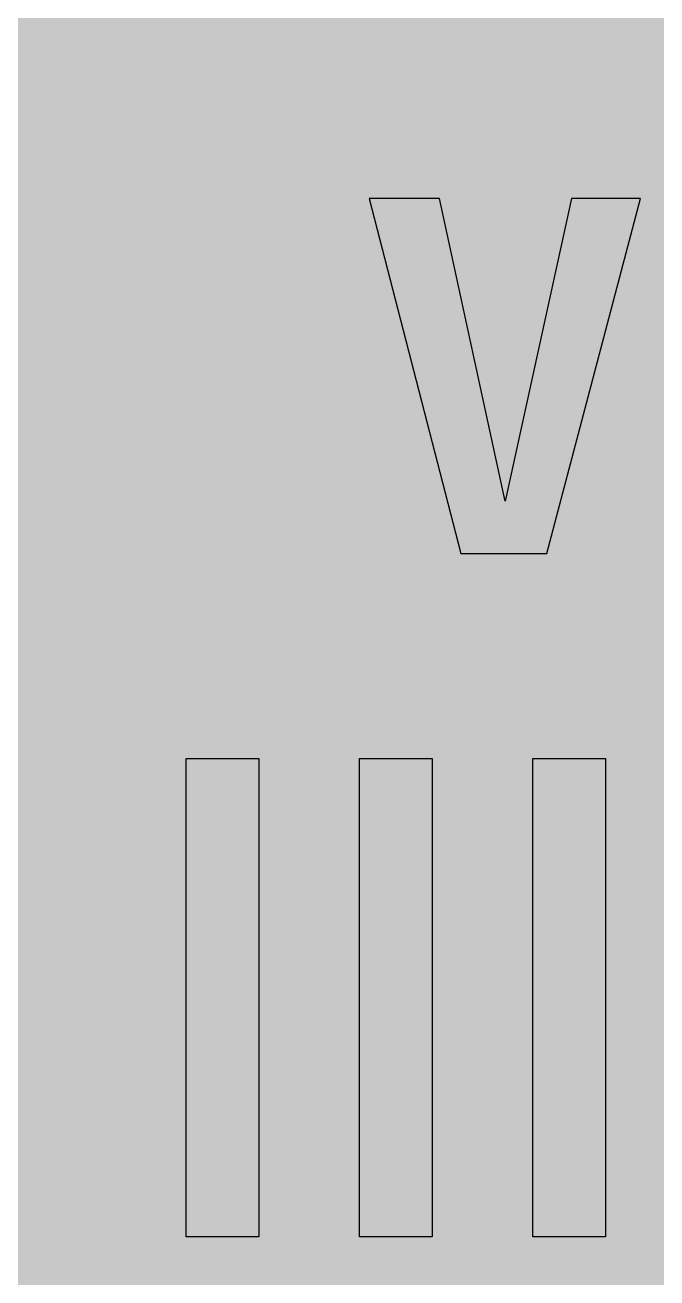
# Model space of a CAD drawing. Header units: millimetres. Extents: x 0 to 212, y 0 to 212.
# Drawn here: x 33.1 to 65.7, y 93.2 to 157.9 of the extents above; entities that cross this region are included whole.
import ezdxf

# ---------------------------------------------------------------- set-up
doc = ezdxf.new("R2010")
doc.units = ezdxf.units.MM

msp = doc.modelspace()

# ---------------------------------------------------------------- hatches: boundary and pattern name
for color, points in [(254, [(14.1633, 0.0536), (13.9878, 0.0533), (13.8125, 0.0559), (13.6373, 0.061), (13.462, 0.0686), (13.2893, 0.0787), (13.114, 0.0914), (12.9413, 0.1041), (12.7686, 0.1219), (12.5959, 0.1397), (12.4231, 0.16), (12.2504, 0.1829), (12.0777, 0.2057), (11.9075, 0.2337), (11.7373, 0.2616), (11.5672, 0.2921), (11.397, 0.3251), (11.2268, 0.3607), (11.0592, 0.3988), (10.8915, 0.4369), (10.7239, 0.4775), (10.5562, 0.5207), (10.3886, 0.5664), (10.2235, 0.6121), (10.0584, 0.6629), (9.8933, 0.7137), (9.7307, 0.7671), (9.5682, 0.8204), (9.4056, 0.8788), (9.2431, 0.9373), (9.083, 0.9982), (8.923, 1.0617), (8.763, 1.1252), (8.6055, 1.1938), (8.4455, 1.2624), (8.2906, 1.331), (8.1331, 1.4046), (7.9781, 1.4783), (7.8232, 1.5545), (7.6708, 1.6332), (7.5184, 1.7145), (7.366, 1.7958), (7.2161, 1.8796), (7.0663, 1.966), (6.919, 2.0523), (6.7716, 2.1438), (6.6243, 2.2352), (6.4795, 2.3266), (6.3348, 2.4232), (6.19, 2.5197), (6.0477, 2.6187), (5.908, 2.7178), (5.7683, 2.8194), (5.6286, 2.9235), (5.4915, 3.0302), (5.3543, 3.1369), (5.2197, 3.2461), (5.0851, 3.3579), (4.953, 3.4722), (4.8209, 3.5865), (4.6914, 3.7033), (4.5644, 3.8202), (4.4348, 3.9395), (4.3104, 4.0615), (4.1859, 4.1859), (4.0615, 4.3104), (3.9395, 4.4348), (3.8202, 4.5618), (3.7033, 4.6914), (3.5865, 4.8209), (3.4722, 4.953), (3.3579, 5.0851), (3.2487, 5.2197), (3.1369, 5.3543), (3.0302, 5.4915), (2.9235, 5.6286), (2.8194, 5.7683), (2.7178, 5.908), (2.6187, 6.0477), (2.5197, 6.19), (2.4232, 6.3348), (2.3266, 6.477), (2.2352, 6.6243), (2.1438, 6.7691), (2.0523, 6.9164), (1.966, 7.0663), (1.8796, 7.2161), (1.7958, 7.366), (1.7145, 7.5184), (1.6332, 7.6708), (1.5545, 7.8232), (1.4783, 7.9781), (1.4046, 8.1331), (1.331, 8.2906), (1.2598, 8.4455), (1.1913, 8.603), (1.1252, 8.763), (1.0592, 8.923), (0.9982, 9.083), (0.9373, 9.2431), (0.8763, 9.4056), (0.8204, 9.5682), (0.7645, 9.7307), (0.7112, 9.8933), (0.6604, 10.0584), (0.6121, 10.2235), (0.5639, 10.3911), (0.5207, 10.5562), (0.4775, 10.7239), (0.4343, 10.8915), (0.3962, 11.0592), (0.3607, 11.2268), (0.3251, 11.397), (0.2921, 11.5672), (0.2616, 11.7373), (0.2311, 11.9075), (0.2057, 12.0802), (0.1803, 12.2504), (0.1575, 12.4231), (0.1372, 12.5959), (0.1194, 12.7686), (0.1041, 12.9413), (0.0889, 13.1166), (0.0787, 13.2893), (0.0686, 13.4645), (0.061, 13.6373), (0.0559, 13.8125), (0.0508, 13.9878), (0.0508, 14.163), (0.0522, 197.6092), (0.0508, 197.7822), (0.0559, 197.9574), (0.061, 198.1327), (0.0686, 198.308), (0.0787, 198.4807), (0.0889, 198.6559), (0.1041, 198.8287), (0.1194, 199.0014), (0.1372, 199.1741), (0.1575, 199.3468), (0.1803, 199.5195), (0.2057, 199.6923), (0.2311, 199.8624), (0.2616, 200.0326), (0.2921, 200.2028), (0.3251, 200.373), (0.3607, 200.5432), (0.3962, 200.7108), (0.4343, 200.8784), (0.4775, 201.0461), (0.5207, 201.2137), (0.5639, 201.3814), (0.6121, 201.5465), (0.6604, 201.7116), (0.7112, 201.8767), (0.7645, 202.0392), (0.8204, 202.2018), (0.8763, 202.3643), (0.9373, 202.5269), (0.9982, 202.6869), (1.0592, 202.8469), (1.1252, 203.007), (1.1913, 203.1644), (1.2598, 203.3245), (1.331, 203.4794), (1.4046, 203.6369), (1.4783, 203.7918), (1.5545, 203.9468), (1.6332, 204.0992), (1.7145, 204.2516), (1.7958, 204.404), (1.8796, 204.5538), (1.966, 204.7037), (2.0523, 204.851), (2.1438, 204.9983), (2.2352, 205.1456), (2.3266, 205.2904), (2.4232, 205.4352), (2.5197, 205.58), (2.6187, 205.7222), (2.7178, 205.8619), (2.8194, 206.0016), (2.9235, 206.1413), (3.0302, 206.2785), (3.1369, 206.4156), (3.2487, 206.5503), (3.3579, 206.6849), (3.4722, 206.817), (3.5865, 206.949), (3.7033, 207.0786), (3.8202, 207.2056), (3.9395, 207.3351), (4.0615, 207.4596), (4.1859, 207.584), (4.3104, 207.7085), (4.4348, 207.8304), (4.5644, 207.9498), (4.6914, 208.0666), (4.8209, 208.1835), (4.953, 208.2978), (5.0851, 208.4121), (5.2197, 208.5213), (5.3543, 208.6331), (5.4915, 208.7397), (5.6286, 208.8464), (5.7683, 208.9506), (5.908, 209.0522), (6.0477, 209.1512), (6.19, 209.2503), (6.3348, 209.3468), (6.4795, 209.4433), (6.6243, 209.5348), (6.7716, 209.6262), (6.919, 209.7176), (7.0663, 209.804), (7.2161, 209.8904), (7.366, 209.9742), (7.5184, 210.0555), (7.6708, 210.1367), (7.8232, 210.2155), (7.9781, 210.2917), (8.1331, 210.3653), (8.2906, 210.439), (8.4455, 210.5101), (8.6055, 210.5787), (8.763, 210.6447), (8.923, 210.7108), (9.083, 210.7717), (9.2431, 210.8327), (9.4056, 210.8937), (9.5682, 210.9495), (9.7307, 211.0054), (9.8933, 211.0588), (10.0584, 211.1096), (10.2235, 211.1578), (10.3886, 211.2061), (10.5562, 211.2493), (10.7239, 211.2924), (10.8915, 211.3356), (11.0592, 211.3737), (11.2268, 211.4093), (11.397, 211.4448), (11.5672, 211.4779), (11.7373, 211.5083), (11.9075, 211.5388), (12.0777, 211.5642), (12.2504, 211.5896), (12.4231, 211.6125), (12.5959, 211.6328), (12.7686, 211.6506), (12.9413, 211.6658), (13.114, 211.6811), (13.2893, 211.6912), (13.462, 211.7014), (13.6373, 211.709), (13.8125, 211.7141), (13.9878, 211.7192), (14.163, 211.7192), (197.6078, 211.7203), (197.7822, 211.7192), (197.9574, 211.7141), (198.1327, 211.709), (198.3054, 211.7014), (198.4807, 211.6912), (198.6534, 211.6811), (198.8287, 211.6658), (199.0014, 211.6506), (199.1741, 211.6328), (199.3468, 211.6125), (199.5195, 211.5896), (199.6897, 211.5642), (199.8624, 211.5388), (200.0326, 211.5083), (200.2028, 211.4779), (200.373, 211.4448), (200.5432, 211.4093), (200.7108, 211.3737), (200.8784, 211.3356), (201.0461, 211.2924), (201.2137, 211.2493), (201.3788, 211.2061), (201.5465, 211.1578), (201.7116, 211.1096), (201.8767, 211.0588), (202.0392, 211.0054), (202.2018, 210.9495), (202.3643, 210.8937), (202.5269, 210.8327), (202.6869, 210.7717), (202.8469, 210.7108), (203.007, 210.6447), (203.167, 210.5787), (203.3245, 210.5101), (203.4794, 210.439), (203.6369, 210.3653), (203.7918, 210.2917), (203.9468, 210.2155), (204.0992, 210.1367), (204.2516, 210.0555), (204.404, 209.9742), (204.5538, 209.8904), (204.7037, 209.804), (204.8535, 209.7176), (205.0009, 209.6262), (205.1456, 209.5348), (205.293, 209.4433), (205.4352, 209.3468), (205.58, 209.2503), (205.7222, 209.1512), (205.8619, 209.0522), (206.0016, 208.9506), (206.1413, 208.8464), (206.2785, 208.7397), (206.4156, 208.6331), (206.5503, 208.5213), (206.6849, 208.4121), (206.817, 208.2978), (206.949, 208.1835), (207.0786, 208.0666), (207.2081, 207.9498), (207.3351, 207.8304), (207.4596, 207.7085), (207.584, 207.584), (207.7085, 207.4596), (207.8304, 207.3351), (207.9498, 207.2056), (208.0666, 207.0786), (208.1835, 206.949), (208.2978, 206.817), (208.4121, 206.6849), (208.5238, 206.5503), (208.6331, 206.4156), (208.7397, 206.2785), (208.8464, 206.1413), (208.9506, 206.0016), (209.0522, 205.8619), (209.1512, 205.7222), (209.2503, 205.58), (209.3468, 205.4352), (209.4433, 205.2904), (209.5348, 205.1456), (209.6262, 204.9983), (209.7176, 204.851), (209.804, 204.7037), (209.8904, 204.5538), (209.9742, 204.404), (210.0555, 204.2516), (210.1367, 204.0992), (210.2155, 203.9468), (210.2917, 203.7918), (210.3653, 203.6369), (210.439, 203.4794), (210.5076, 203.3245), (210.5762, 203.1644), (210.6447, 203.007), (210.7082, 202.8469), (210.7717, 202.6869), (210.8327, 202.5269), (210.8911, 202.3643), (210.9495, 202.2018), (211.0029, 202.0392), (211.0562, 201.8767), (211.107, 201.7116), (211.1578, 201.5465), (211.2035, 201.3814), (211.2493, 201.2137), (211.2924, 201.0461), (211.3331, 200.8784), (211.3712, 200.7108), (211.4093, 200.5432), (211.4448, 200.373), (211.4779, 200.2028), (211.5083, 200.0326), (211.5363, 199.8624), (211.5642, 199.6923), (211.5871, 199.5195), (211.6099, 199.3468), (211.6303, 199.1741), (211.648, 199.0014), (211.6658, 198.8287), (211.6785, 198.6559), (211.6912, 198.4807), (211.7014, 198.308), (211.709, 198.1327), (211.7141, 197.9574), (211.7166, 197.7822), (211.7166, 197.6069), (211.7189, 14.1647), (211.7166, 13.9878), (211.7141, 13.8125), (211.709, 13.6373), (211.7014, 13.4645), (211.6912, 13.2893), (211.6785, 13.1166), (211.6658, 12.9413), (211.648, 12.7686), (211.6303, 12.5959), (211.6099, 12.4231), (211.5871, 12.2504), (211.5642, 12.0802), (211.5363, 11.9075), (211.5083, 11.7373), (211.4779, 11.5672), (211.4448, 11.397), (211.4093, 11.2268), (211.3712, 11.0592), (211.3331, 10.8915), (211.2924, 10.7239), (211.2493, 10.5562), (211.2035, 10.3911), (211.1578, 10.2235), (211.107, 10.0584), (211.0562, 9.8933), (211.0029, 9.7307), (210.9495, 9.5682), (210.8911, 9.4056), (210.8327, 9.2431), (210.7717, 9.083), (210.7082, 8.923), (210.6447, 8.763), (210.5762, 8.603), (210.5076, 8.4455), (210.439, 8.2906), (210.3653, 8.1331), (210.2917, 7.9781), (210.2155, 7.8232), (210.1367, 7.6708), (210.0555, 7.5184), (209.9742, 7.366), (209.8904, 7.2161), (209.804, 7.0663), (209.7176, 6.9164), (209.6262, 6.7691), (209.5348, 6.6243), (209.4433, 6.477), (209.3468, 6.3348), (209.2503, 6.19), (209.1512, 6.0477), (209.0522, 5.908), (208.9506, 5.7683), (208.8464, 5.6286), (208.7397, 5.4915), (208.6331, 5.3543), (208.5238, 5.2197), (208.4121, 5.0851), (208.2978, 4.953), (208.1835, 4.8209), (208.0666, 4.6914), (207.9498, 4.5618), (207.8304, 4.4348), (207.7085, 4.3104), (207.584, 4.1859), (207.4596, 4.0615), (207.3351, 3.9395), (207.2081, 3.8202), (207.0786, 3.7033), (206.949, 3.5865), (206.817, 3.4722), (206.6849, 3.3579), (206.5503, 3.2461), (206.4156, 3.1369), (206.2785, 3.0302), (206.1413, 2.9235), (206.0016, 2.8194), (205.8619, 2.7178), (205.7222, 2.6187), (205.58, 2.5197), (205.4352, 2.4232), (205.293, 2.3266), (205.1456, 2.2352), (205.0009, 2.1438), (204.8535, 2.0523), (204.7037, 1.966), (204.5538, 1.8796), (204.404, 1.7958), (204.2516, 1.7145), (204.0992, 1.6332), (203.9468, 1.5545), (203.7918, 1.4783), (203.6369, 1.4046), (203.4794, 1.331), (203.3245, 1.2624), (203.167, 1.1938), (203.007, 1.1252), (202.8469, 1.0617), (202.6869, 0.9982), (202.5269, 0.9373), (202.3643, 0.8788), (202.2018, 0.8204), (202.0392, 0.7671), (201.8767, 0.7137), (201.7116, 0.6629), (201.5465, 0.6121), (201.3788, 0.5664), (201.2137, 0.5207), (201.0461, 0.4775), (200.8784, 0.4369), (200.7108, 0.3988), (200.5432, 0.3607), (200.373, 0.3251), (200.2028, 0.2921), (200.0326, 0.2616), (199.8624, 0.2337), (199.6897, 0.2057), (199.5195, 0.1829), (199.3468, 0.16), (199.1741, 0.1397), (199.0014, 0.1219), (198.8287, 0.1041), (198.6534, 0.0914), (198.4807, 0.0787), (198.3054, 0.0686), (198.1327, 0.061), (197.9574, 0.0559), (197.7822, 0.0533), (197.6069, 0.0533)]), (59, [(64.8229, 148.9244), (61.2592, 148.9244), (57.8376, 133.2974), (54.452, 148.9244), (50.818, 148.9244), (55.5445, 130.5814), (59.9902, 130.5814)]), (59, [(41.3755, 119.9981), (45.121, 119.9981), (45.121, 95.3036), (41.3755, 95.3036)]), (59, [(50.323, 119.9981), (54.0699, 119.9981), (54.0699, 95.3036), (50.323, 95.3036)]), (59, [(59.2723, 119.9981), (63.0178, 119.9981), (63.0178, 95.3036), (59.2723, 95.3036)])]:
    msp.add_hatch(color=color).paths.add_polyline_path(points)
h = msp.add_hatch(color=59)
edge = h.paths.add_edge_path()
edge.add_line((41.752, 146.3142), (41.8363, 146.3116))
edge.add_line((41.8363, 146.3116), (41.9227, 146.3116))
edge.add_line((41.9227, 146.3116), (42.0065, 146.3091))
edge.add_line((42.0065, 146.3091), (42.0903, 146.3091))
edge.add_line((42.0903, 146.3091), (42.1716, 146.304))
edge.add_line((42.1716, 146.304), (42.2529, 146.3015))
edge.add_line((42.2529, 146.3015), (42.3316, 146.2964))
edge.add_line((42.3316, 146.2964), (42.4078, 146.2913))
edge.add_line((42.4078, 146.2913), (42.484, 146.2837))
edge.add_line((42.484, 146.2837), (42.5602, 146.2761))
edge.add_line((42.5602, 146.2761), (42.6339, 146.2684))
edge.add_line((42.6339, 146.2684), (42.705, 146.2583))
edge.add_line((42.705, 146.2583), (42.7761, 146.2481))
edge.add_line((42.7761, 146.2481), (42.8447, 146.238))
edge.add_line((42.8447, 146.238), (42.9133, 146.2253))
edge.add_line((42.9133, 146.2253), (42.9793, 146.21))
edge.add_line((42.9793, 146.21), (43.0454, 146.1948))
edge.add_line((43.0454, 146.1948), (43.1089, 146.177))
edge.add_line((43.1089, 146.177), (43.1724, 146.1592))
edge.add_line((43.1724, 146.1592), (43.2333, 146.1414))
edge.add_line((43.2333, 146.1414), (43.2943, 146.1186))
edge.add_line((43.2943, 146.1186), (43.3527, 146.0957))
edge.add_line((43.3527, 146.0957), (43.4086, 146.0729))
edge.add_line((43.4086, 146.0729), (43.4645, 146.0475))
edge.add_line((43.4645, 146.0475), (43.5204, 146.0195))
edge.add_line((43.5204, 146.0195), (43.5712, 145.9916))
edge.add_line((43.5712, 145.9916), (43.6245, 145.9611))
edge.add_line((43.6245, 145.9611), (43.6753, 145.9281))
edge.add_line((43.6753, 145.9281), (43.7236, 145.8925))
edge.add_line((43.7236, 145.8925), (43.7718, 145.857))
edge.add_line((43.7718, 145.857), (43.8175, 145.8189))
edge.add_line((43.8175, 145.8189), (43.8633, 145.7808))
edge.add_line((43.8633, 145.7808), (43.9064, 145.7376))
edge.add_line((43.9064, 145.7376), (43.9471, 145.6944))
edge.add_line((43.9471, 145.6944), (43.9903, 145.6487))
edge.add_line((43.9903, 145.6487), (44.0284, 145.6004))
edge.add_line((44.0284, 145.6004), (44.0665, 145.5496))
edge.add_line((44.0665, 145.5496), (44.102, 145.4963))
edge.add_line((44.102, 145.4963), (44.1376, 145.4429))
edge.add_line((44.1376, 145.4429), (44.1731, 145.3845))
edge.add_line((44.1731, 145.3845), (44.2062, 145.3261))
edge.add_line((44.2062, 145.3261), (44.2366, 145.2626))
edge.add_line((44.2366, 145.2626), (44.2671, 145.1991))
edge.add_line((44.2671, 145.1991), (44.2951, 145.1331))
edge.add_line((44.2951, 145.1331), (44.3205, 145.0645))
edge.add_line((44.3205, 145.0645), (44.3484, 144.9908))
edge.add_line((44.3484, 144.9908), (44.3713, 144.9172))
edge.add_line((44.3713, 144.9172), (44.3941, 144.841))
edge.add_line((44.3941, 144.841), (44.417, 144.7597))
edge.add_line((44.417, 144.7597), (44.4373, 144.6784))
edge.add_line((44.4373, 144.6784), (44.4551, 144.592))
edge.add_line((44.4551, 144.592), (44.4729, 144.5031))
edge.add_line((44.4729, 144.5031), (44.4881, 144.4117))
edge.add_line((44.4881, 144.4117), (44.5033, 144.3177))
edge.add_line((44.5033, 144.3177), (44.516, 144.2212))
edge.add_line((44.516, 144.2212), (44.5287, 144.1221))
edge.add_line((44.5287, 144.1221), (44.5389, 144.018))
edge.add_line((44.5389, 144.018), (44.5465, 143.9139))
edge.add_line((44.5465, 143.9139), (44.5567, 143.8046))
edge.add_line((44.5567, 143.8046), (44.5618, 143.6903))
edge.add_line((44.5618, 143.6903), (44.5668, 143.576))
edge.add_line((44.5668, 143.576), (44.5694, 143.4567))
edge.add_line((44.5694, 143.4567), (44.5719, 143.3347))
edge.add_line((44.5719, 143.3347), (44.5719, 143.2077))
edge.add_line((44.5719, 143.2077), (44.5742, 141.8343))
edge.add_line((44.5742, 141.8343), (42.7041, 141.8343))
edge.add_line((42.7041, 141.8343), (42.4917, 141.8311))
edge.add_line((42.4917, 141.8311), (42.2859, 141.8285))
edge.add_line((42.2859, 141.8285), (42.0827, 141.8209))
edge.add_line((42.0827, 141.8209), (41.8846, 141.8133))
edge.add_line((41.8846, 141.8133), (41.689, 141.8006))
edge.add_line((41.689, 141.8006), (41.496, 141.7879))
edge.add_line((41.496, 141.7879), (41.308, 141.7701))
edge.add_line((41.308, 141.7701), (41.1201, 141.7498))
edge.add_line((41.1201, 141.7498), (40.9397, 141.7295))
edge.add_line((40.9397, 141.7295), (40.7594, 141.7041))
edge.add_line((40.7594, 141.7041), (40.5867, 141.6761))
edge.add_line((40.5867, 141.6761), (40.4139, 141.6456))
edge.add_line((40.4139, 141.6456), (40.2463, 141.6126))
edge.add_line((40.2463, 141.6126), (40.0812, 141.5771))
edge.add_line((40.0812, 141.5771), (39.9186, 141.539))
edge.add_line((39.9186, 141.539), (39.7612, 141.4983))
edge.add_line((39.7612, 141.4983), (39.6062, 141.4551))
edge.add_line((39.6062, 141.4551), (39.4564, 141.4094))
edge.add_line((39.4564, 141.4094), (39.309, 141.3586))
edge.add_line((39.309, 141.3586), (39.1643, 141.3078))
edge.add_line((39.1643, 141.3078), (39.022, 141.2519))
edge.add_line((39.022, 141.2519), (38.8849, 141.1935))
edge.add_line((38.8849, 141.1935), (38.7502, 141.1351))
edge.add_line((38.7502, 141.1351), (38.6207, 141.0716))
edge.add_line((38.6207, 141.0716), (38.4912, 141.003))
edge.add_line((38.4912, 141.003), (38.3692, 140.9344))
edge.add_line((38.3692, 140.9344), (38.2473, 140.8633))
edge.add_line((38.2473, 140.8633), (38.1305, 140.7871))
edge.add_line((38.1305, 140.7871), (38.0162, 140.7084))
edge.add_line((38.0162, 140.7084), (37.9044, 140.6296))
edge.add_line((37.9044, 140.6296), (37.7977, 140.5433))
edge.add_line((37.7977, 140.5433), (37.6936, 140.4569))
edge.add_line((37.6936, 140.4569), (37.592, 140.368))
edge.add_line((37.592, 140.368), (37.4955, 140.274))
edge.add_line((37.4955, 140.274), (37.4015, 140.1775))
edge.add_line((37.4015, 140.1775), (37.3101, 140.0785))
edge.add_line((37.3101, 140.0785), (37.2212, 139.9769))
edge.add_line((37.2212, 139.9769), (37.1373, 139.8727))
edge.add_line((37.1373, 139.8727), (37.0561, 139.7635))
edge.add_line((37.0561, 139.7635), (36.9773, 139.6517))
edge.add_line((36.9773, 139.6517), (36.9037, 139.5374))
edge.add_line((36.9037, 139.5374), (36.8325, 139.4206))
edge.add_line((36.8325, 139.4206), (36.764, 139.2987))
edge.add_line((36.764, 139.2987), (36.6979, 139.1768))
edge.add_line((36.6979, 139.1768), (36.637, 139.0498))
edge.add_line((36.637, 139.0498), (36.5785, 138.9177))
edge.add_line((36.5785, 138.9177), (36.5227, 138.7856))
edge.add_line((36.5227, 138.7856), (36.4719, 138.6484))
edge.add_line((36.4719, 138.6484), (36.4236, 138.5087))
edge.add_line((36.4236, 138.5087), (36.3779, 138.3665))
edge.add_line((36.3779, 138.3665), (36.3347, 138.2192))
edge.add_line((36.3347, 138.2192), (36.2966, 138.0693))
edge.add_line((36.2966, 138.0693), (36.2585, 137.9169))
edge.add_line((36.2585, 137.9169), (36.2255, 137.7594))
edge.add_line((36.2255, 137.7594), (36.1975, 137.5994))
edge.add_line((36.1975, 137.5994), (36.1696, 137.4369))
edge.add_line((36.1696, 137.4369), (36.1467, 137.2718))
edge.add_line((36.1467, 137.2718), (36.1264, 137.1016))
edge.add_line((36.1264, 137.1016), (36.1086, 136.9289))
edge.add_line((36.1086, 136.9289), (36.0959, 136.7511))
edge.add_line((36.0959, 136.7511), (36.0832, 136.5733))
edge.add_line((36.0832, 136.5733), (36.0756, 136.3878))
edge.add_line((36.0756, 136.3878), (36.0705, 136.2024))
edge.add_line((36.0705, 136.2024), (36.0705, 136.0119))
edge.add_line((36.0705, 136.0119), (36.0705, 135.8087))
edge.add_line((36.0705, 135.8087), (36.0756, 135.6106))
edge.add_line((36.0756, 135.6106), (36.0832, 135.4176))
edge.add_line((36.0832, 135.4176), (36.0959, 135.2271))
edge.add_line((36.0959, 135.2271), (36.1086, 135.0416))
edge.add_line((36.1086, 135.0416), (36.1239, 134.8588))
edge.add_line((36.1239, 134.8588), (36.1442, 134.681))
edge.add_line((36.1442, 134.681), (36.1671, 134.5082))
edge.add_line((36.1671, 134.5082), (36.1925, 134.3381))
edge.add_line((36.1925, 134.3381), (36.2204, 134.173))
edge.add_line((36.2204, 134.173), (36.2509, 134.0104))
edge.add_line((36.2509, 134.0104), (36.2839, 133.8555))
edge.add_line((36.2839, 133.8555), (36.322, 133.7005))
edge.add_line((36.322, 133.7005), (36.3601, 133.5507))
edge.add_line((36.3601, 133.5507), (36.4007, 133.4059))
edge.add_line((36.4007, 133.4059), (36.4465, 133.2636))
edge.add_line((36.4465, 133.2636), (36.4922, 133.1239))
edge.add_line((36.4922, 133.1239), (36.543, 132.9893))
edge.add_line((36.543, 132.9893), (36.5938, 132.8598))
edge.add_line((36.5938, 132.8598), (36.6497, 132.7328))
edge.add_line((36.6497, 132.7328), (36.7055, 132.6083))
edge.add_line((36.7055, 132.6083), (36.764, 132.4889))
edge.add_line((36.764, 132.4889), (36.8275, 132.3721))
edge.add_line((36.8275, 132.3721), (36.891, 132.2603))
edge.add_line((36.891, 132.2603), (36.957, 132.1511))
edge.add_line((36.957, 132.1511), (37.0256, 132.0444))
edge.add_line((37.0256, 132.0444), (37.0967, 131.9428))
edge.add_line((37.0967, 131.9428), (37.1704, 131.8438))
edge.add_line((37.1704, 131.8438), (37.2466, 131.7473))
edge.add_line((37.2466, 131.7473), (37.3228, 131.6558))
edge.add_line((37.3228, 131.6558), (37.404, 131.5644))
edge.add_line((37.404, 131.5644), (37.4853, 131.4806))
edge.add_line((37.4853, 131.4806), (37.5691, 131.3967))
edge.add_line((37.5691, 131.3967), (37.6555, 131.318))
edge.add_line((37.6555, 131.318), (37.7444, 131.2418))
edge.add_line((37.7444, 131.2418), (37.8358, 131.1681))
edge.add_line((37.8358, 131.1681), (37.9273, 131.097))
edge.add_line((37.9273, 131.097), (38.0213, 131.031))
edge.add_line((38.0213, 131.031), (38.1178, 130.9649))
edge.add_line((38.1178, 130.9649), (38.2143, 130.904))
edge.add_line((38.2143, 130.904), (38.3159, 130.8456))
edge.add_line((38.3159, 130.8456), (38.4175, 130.7897))
edge.add_line((38.4175, 130.7897), (38.5191, 130.7389))
edge.add_line((38.5191, 130.7389), (38.6258, 130.6881))
edge.add_line((38.6258, 130.6881), (38.7325, 130.6398))
edge.add_line((38.7325, 130.6398), (38.8391, 130.5966))
edge.add_line((38.8391, 130.5966), (38.9509, 130.556))
edge.add_line((38.9509, 130.556), (39.0627, 130.5154))
edge.add_line((39.0627, 130.5154), (39.1744, 130.4798))
edge.add_line((39.1744, 130.4798), (39.2913, 130.4468))
edge.add_line((39.2913, 130.4468), (39.4056, 130.4138))
edge.add_line((39.4056, 130.4138), (39.5249, 130.3858))
edge.add_line((39.5249, 130.3858), (39.6443, 130.3604))
edge.add_line((39.6443, 130.3604), (39.7637, 130.3376))
edge.add_line((39.7637, 130.3376), (39.8882, 130.3147))
edge.add_line((39.8882, 130.3147), (40.0101, 130.2969))
edge.add_line((40.0101, 130.2969), (40.1345, 130.2791))
edge.add_line((40.1345, 130.2791), (40.2615, 130.2664))
edge.add_line((40.2615, 130.2664), (40.3885, 130.2537))
edge.add_line((40.3885, 130.2537), (40.5181, 130.2436))
edge.add_line((40.5181, 130.2436), (40.6476, 130.236))
edge.add_line((40.6476, 130.236), (40.7797, 130.2309))
edge.add_line((40.7797, 130.2309), (40.9118, 130.2283))
edge.add_line((40.9118, 130.2283), (41.0439, 130.2283))
edge.add_line((41.0439, 130.2283), (41.1455, 130.2283))
edge.add_line((41.1455, 130.2283), (41.2445, 130.2309))
edge.add_line((41.2445, 130.2309), (41.341, 130.2334))
edge.add_line((41.341, 130.2334), (41.4376, 130.241))
edge.add_line((41.4376, 130.241), (41.5315, 130.2461))
edge.add_line((41.5315, 130.2461), (41.6255, 130.2563))
edge.add_line((41.6255, 130.2563), (41.717, 130.2664))
edge.add_line((41.717, 130.2664), (41.8059, 130.2766))
edge.add_line((41.8059, 130.2766), (41.8948, 130.2893))
edge.add_line((41.8948, 130.2893), (41.9837, 130.3045))
edge.add_line((41.9837, 130.3045), (42.07, 130.3198))
edge.add_line((42.07, 130.3198), (42.1538, 130.3376))
edge.add_line((42.1538, 130.3376), (42.2377, 130.3553))
edge.add_line((42.2377, 130.3553), (42.3189, 130.3757))
edge.add_line((42.3189, 130.3757), (42.4002, 130.396))
edge.add_line((42.4002, 130.396), (42.4815, 130.4188))
edge.add_line((42.4815, 130.4188), (42.5602, 130.4417))
edge.add_line((42.5602, 130.4417), (42.6364, 130.4671))
edge.add_line((42.6364, 130.4671), (42.7126, 130.495))
edge.add_line((42.7126, 130.495), (42.7888, 130.5204))
edge.add_line((42.7888, 130.5204), (42.86, 130.5509))
edge.add_line((42.86, 130.5509), (42.9336, 130.5814))
edge.add_line((42.9336, 130.5814), (43.0047, 130.6119))
edge.add_line((43.0047, 130.6119), (43.0759, 130.6449))
edge.add_line((43.0759, 130.6449), (43.1444, 130.6779))
edge.add_line((43.1444, 130.6779), (43.2105, 130.7109))
edge.add_line((43.2105, 130.7109), (43.2765, 130.7465))
edge.add_line((43.2765, 130.7465), (43.3426, 130.7846))
edge.add_line((43.3426, 130.7846), (43.4061, 130.8227))
edge.add_line((43.4061, 130.8227), (43.4696, 130.8608))
edge.add_line((43.4696, 130.8608), (43.5331, 130.9014))
edge.add_line((43.5331, 130.9014), (43.594, 130.9421))
edge.add_line((43.594, 130.9421), (43.6524, 130.9827))
edge.add_line((43.6524, 130.9827), (43.7109, 131.0259))
edge.add_line((43.7109, 131.0259), (43.7693, 131.0691))
edge.add_line((43.7693, 131.0691), (43.8252, 131.1148))
edge.add_line((43.8252, 131.1148), (43.881, 131.1605))
edge.add_line((43.881, 131.1605), (43.9369, 131.2062))
edge.add_line((43.9369, 131.2062), (43.9903, 131.2545))
edge.add_line((43.9903, 131.2545), (44.0411, 131.3028))
edge.add_line((44.0411, 131.3028), (44.0944, 131.351))
edge.add_line((44.0944, 131.351), (44.1452, 131.3993))
edge.add_line((44.1452, 131.3993), (44.1935, 131.4501))
edge.add_line((44.1935, 131.4501), (44.2417, 131.5034))
edge.add_line((44.2417, 131.5034), (44.29, 131.5542))
edge.add_line((44.29, 131.5542), (44.3357, 131.6076))
edge.add_line((44.3357, 131.6076), (44.3814, 131.6609))
edge.add_line((44.3814, 131.6609), (44.4271, 131.7142))
edge.add_line((44.4271, 131.7142), (44.4703, 131.7701))
edge.add_line((44.4703, 131.7701), (44.5135, 131.826))
edge.add_line((44.5135, 131.826), (44.5567, 131.8819))
edge.add_line((44.5567, 131.8819), (44.5973, 131.9378))
edge.add_line((44.5973, 131.9378), (44.638, 131.9962))
edge.add_line((44.638, 131.9962), (44.6786, 132.0546))
edge.add_line((44.6786, 132.0546), (44.7167, 132.113))
edge.add_line((44.7167, 132.113), (44.7548, 132.1714))
edge.add_line((44.7548, 132.1714), (44.7929, 132.2299))
edge.add_line((44.7929, 132.2299), (44.8285, 132.2908))
edge.add_line((44.8285, 132.2908), (44.864, 132.3518))
edge.add_line((44.864, 132.3518), (44.8996, 132.4127))
edge.add_line((44.8996, 132.4127), (44.9326, 132.4737))
edge.add_line((44.9326, 132.4737), (44.9656, 132.5347))
edge.add_line((44.9656, 132.5347), (44.9986, 132.5982))
edge.add_line((44.9986, 132.5982), (45.0291, 132.6617))
edge.add_line((45.0291, 132.6617), (45.6325, 130.5814))
edge.add_line((45.6325, 130.5814), (47.9958, 130.5814))
edge.add_line((47.9958, 130.5814), (47.9958, 143.4218))
edge.add_line((47.9958, 143.4218), (47.9933, 143.6065))
edge.add_line((47.9933, 143.6065), (47.9908, 143.7869))
edge.add_line((47.9908, 143.7869), (47.9831, 143.9672))
edge.add_line((47.9831, 143.9672), (47.9755, 144.1425))
edge.add_line((47.9755, 144.1425), (47.9654, 144.3152))
edge.add_line((47.9654, 144.3152), (47.9527, 144.4854))
edge.add_line((47.9527, 144.4854), (47.9374, 144.653))
edge.add_line((47.9374, 144.653), (47.9196, 144.8156))
edge.add_line((47.9196, 144.8156), (47.9019, 144.9781))
edge.add_line((47.9019, 144.9781), (47.879, 145.1356))
edge.add_line((47.879, 145.1356), (47.8536, 145.2905))
edge.add_line((47.8536, 145.2905), (47.8257, 145.4404))
edge.add_line((47.8257, 145.4404), (47.7952, 145.5903))
edge.add_line((47.7952, 145.5903), (47.7622, 145.735))
edge.add_line((47.7622, 145.735), (47.7266, 145.8773))
edge.add_line((47.7266, 145.8773), (47.6885, 146.017))
edge.add_line((47.6885, 146.017), (47.6479, 146.1541))
edge.add_line((47.6479, 146.1541), (47.6047, 146.2862))
edge.add_line((47.6047, 146.2862), (47.559, 146.4183))
edge.add_line((47.559, 146.4183), (47.5082, 146.5453))
edge.add_line((47.5082, 146.5453), (47.4574, 146.6698))
edge.add_line((47.4574, 146.6698), (47.4015, 146.7917))
edge.add_line((47.4015, 146.7917), (47.3456, 146.9085))
edge.add_line((47.3456, 146.9085), (47.2846, 147.0254))
edge.add_line((47.2846, 147.0254), (47.2211, 147.1371))
edge.add_line((47.2211, 147.1371), (47.1526, 147.2463))
edge.add_line((47.1526, 147.2463), (47.084, 147.353))
edge.add_line((47.084, 147.353), (47.0103, 147.4572))
edge.add_line((47.0103, 147.4572), (46.9341, 147.5588))
edge.add_line((46.9341, 147.5588), (46.8554, 147.6553))
edge.add_line((46.8554, 147.6553), (46.7741, 147.7518))
edge.add_line((46.7741, 147.7518), (46.6903, 147.8432))
edge.add_line((46.6903, 147.8432), (46.6014, 147.9321))
edge.add_line((46.6014, 147.9321), (46.5099, 148.0185))
edge.add_line((46.5099, 148.0185), (46.4134, 148.1023))
edge.add_line((46.4134, 148.1023), (46.3169, 148.1811))
edge.add_line((46.3169, 148.1811), (46.2153, 148.2598))
edge.add_line((46.2153, 148.2598), (46.1086, 148.3335))
edge.add_line((46.1086, 148.3335), (46.0019, 148.4046))
edge.add_line((46.0019, 148.4046), (45.8902, 148.4757))
edge.add_line((45.8902, 148.4757), (45.7733, 148.5392))
edge.add_line((45.7733, 148.5392), (45.6565, 148.6027))
edge.add_line((45.6565, 148.6027), (45.5346, 148.6637))
edge.add_line((45.5346, 148.6637), (45.4076, 148.7221))
edge.add_line((45.4076, 148.7221), (45.278, 148.7754))
edge.add_line((45.278, 148.7754), (45.146, 148.8262))
edge.add_line((45.146, 148.8262), (45.0088, 148.8745))
edge.add_line((45.0088, 148.8745), (44.8691, 148.9227))
edge.add_line((44.8691, 148.9227), (44.7243, 148.9659))
edge.add_line((44.7243, 148.9659), (44.577, 149.004))
edge.add_line((44.577, 149.004), (44.4271, 149.0421))
edge.add_line((44.4271, 149.0421), (44.2722, 149.0777))
edge.add_line((44.2722, 149.0777), (44.1122, 149.1082))
edge.add_line((44.1122, 149.1082), (43.9496, 149.1386))
edge.add_line((43.9496, 149.1386), (43.782, 149.164))
edge.add_line((43.782, 149.164), (43.6118, 149.1869))
edge.add_line((43.6118, 149.1869), (43.4391, 149.2098))
edge.add_line((43.4391, 149.2098), (43.2587, 149.2275))
edge.add_line((43.2587, 149.2275), (43.0759, 149.2428))
edge.add_line((43.0759, 149.2428), (42.8904, 149.2529))
edge.add_line((42.8904, 149.2529), (42.6999, 149.2631))
edge.add_line((42.6999, 149.2631), (42.5044, 149.2707))
edge.add_line((42.5044, 149.2707), (42.3062, 149.2758))
edge.add_line((42.3062, 149.2758), (42.103, 149.2758))
edge.add_line((42.103, 149.2758), (42.0167, 149.2758))
edge.add_line((42.0167, 149.2758), (41.9303, 149.2733))
edge.add_line((41.9303, 149.2733), (41.844, 149.2733))
edge.add_line((41.844, 149.2733), (41.7576, 149.2707))
edge.add_line((41.7576, 149.2707), (41.6687, 149.2682))
edge.add_line((41.6687, 149.2682), (41.5823, 149.2631))
edge.add_line((41.5823, 149.2631), (41.4934, 149.258))
edge.add_line((41.4934, 149.258), (41.4045, 149.2529))
edge.add_line((41.4045, 149.2529), (41.3182, 149.2479))
edge.add_line((41.3182, 149.2479), (41.2293, 149.2402))
edge.add_line((41.2293, 149.2402), (41.1404, 149.2352))
edge.add_line((41.1404, 149.2352), (41.0515, 149.2275))
edge.add_line((41.0515, 149.2275), (40.9626, 149.2174))
edge.add_line((40.9626, 149.2174), (40.8737, 149.2098))
edge.add_line((40.8737, 149.2098), (40.7848, 149.1996))
edge.add_line((40.7848, 149.1996), (40.6959, 149.1894))
edge.add_line((40.6959, 149.1894), (40.607, 149.1793))
edge.add_line((40.607, 149.1793), (40.5181, 149.1691))
edge.add_line((40.5181, 149.1691), (40.4292, 149.1564))
edge.add_line((40.4292, 149.1564), (40.3403, 149.1437))
edge.add_line((40.3403, 149.1437), (40.2514, 149.131))
edge.add_line((40.2514, 149.131), (40.1625, 149.1183))
edge.add_line((40.1625, 149.1183), (40.0761, 149.1056))
edge.add_line((40.0761, 149.1056), (39.9872, 149.0904))
edge.add_line((39.9872, 149.0904), (39.8983, 149.0751))
edge.add_line((39.8983, 149.0751), (39.812, 149.0599))
edge.add_line((39.812, 149.0599), (39.7231, 149.0447))
edge.add_line((39.7231, 149.0447), (39.6367, 149.0269))
edge.add_line((39.6367, 149.0269), (39.5478, 149.0116))
edge.add_line((39.5478, 149.0116), (39.4614, 148.9939))
edge.add_line((39.4614, 148.9939), (39.3751, 148.9761))
edge.add_line((39.3751, 148.9761), (39.2887, 148.9583))
edge.add_line((39.2887, 148.9583), (39.2024, 148.9405))
edge.add_line((39.2024, 148.9405), (39.1185, 148.9227))
edge.add_line((39.1185, 148.9227), (39.0322, 148.9024))
edge.add_line((39.0322, 148.9024), (38.9484, 148.8821))
edge.add_line((38.9484, 148.8821), (38.8645, 148.8618))
edge.add_line((38.8645, 148.8618), (38.7807, 148.8415))
edge.add_line((38.7807, 148.8415), (38.6969, 148.8211))
edge.add_line((38.6969, 148.8211), (38.6156, 148.8008))
edge.add_line((38.6156, 148.8008), (38.5318, 148.7805))
edge.add_line((38.5318, 148.7805), (38.4505, 148.7576))
edge.add_line((38.4505, 148.7576), (38.3692, 148.7373))
edge.add_line((38.3692, 148.7373), (38.2905, 148.7145))
edge.add_line((38.2905, 148.7145), (38.2092, 148.6916))
edge.add_line((38.2092, 148.6916), (38.1305, 148.6687))
edge.add_line((38.1305, 148.6687), (38.0517, 148.6459))
edge.add_line((38.0517, 148.6459), (37.9755, 148.623))
edge.add_line((37.9755, 148.623), (37.8993, 148.5976))
edge.add_line((37.8993, 148.5976), (37.8231, 148.5748))
edge.add_line((37.8231, 148.5748), (37.7469, 148.5494))
edge.add_line((37.7469, 148.5494), (37.6707, 148.5265))
edge.add_line((37.6707, 148.5265), (37.5971, 148.5011))
edge.add_line((37.5971, 148.5011), (37.526, 148.4757))
edge.add_line((37.526, 148.4757), (37.4523, 148.4503))
edge.add_line((37.4523, 148.4503), (37.3812, 148.4274))
edge.add_line((37.3812, 148.4274), (37.3101, 148.402))
edge.add_line((37.3101, 148.402), (37.2415, 148.3741))
edge.add_line((37.2415, 148.3741), (37.1729, 148.3487))
edge.add_line((37.1729, 148.3487), (37.1069, 148.3233))
edge.add_line((37.1069, 148.3233), (37.0383, 148.2979))
edge.add_line((37.0383, 148.2979), (36.9748, 148.2725))
edge.add_line((36.9748, 148.2725), (36.9087, 148.2446))
edge.add_line((36.9087, 148.2446), (36.8452, 148.2192))
edge.add_line((36.8452, 148.2192), (37.7292, 145.5385))
edge.add_line((37.7292, 145.5385), (37.8028, 145.5623))
edge.add_line((37.8028, 145.5623), (37.8765, 145.5903))
edge.add_line((37.8765, 145.5903), (37.9501, 145.6131))
edge.add_line((37.9501, 145.6131), (38.0238, 145.6385))
edge.add_line((38.0238, 145.6385), (38.0975, 145.6639))
edge.add_line((38.0975, 145.6639), (38.1711, 145.6868))
edge.add_line((38.1711, 145.6868), (38.2422, 145.7096))
edge.add_line((38.2422, 145.7096), (38.3159, 145.7325))
edge.add_line((38.3159, 145.7325), (38.3896, 145.7554))
edge.add_line((38.3896, 145.7554), (38.4607, 145.7757))
edge.add_line((38.4607, 145.7757), (38.5318, 145.7985))
edge.add_line((38.5318, 145.7985), (38.6029, 145.8189))
edge.add_line((38.6029, 145.8189), (38.674, 145.8392))
edge.add_line((38.674, 145.8392), (38.7452, 145.8595))
edge.add_line((38.7452, 145.8595), (38.8163, 145.8773))
edge.add_line((38.8163, 145.8773), (38.8874, 145.8976))
edge.add_line((38.8874, 145.8976), (38.9585, 145.9154))
edge.add_line((38.9585, 145.9154), (39.0271, 145.9332))
edge.add_line((39.0271, 145.9332), (39.0957, 145.9509))
edge.add_line((39.0957, 145.9509), (39.1643, 145.9687))
edge.add_line((39.1643, 145.9687), (39.2328, 145.984))
edge.add_line((39.2328, 145.984), (39.3014, 145.9992))
edge.add_line((39.3014, 145.9992), (39.37, 146.017))
edge.add_line((39.37, 146.017), (39.4386, 146.0322))
edge.add_line((39.4386, 146.0322), (39.5046, 146.0449))
edge.add_line((39.5046, 146.0449), (39.5707, 146.0602))
edge.add_line((39.5707, 146.0602), (39.6392, 146.0729))
edge.add_line((39.6392, 146.0729), (39.7053, 146.0881))
edge.add_line((39.7053, 146.0881), (39.7688, 146.1008))
edge.add_line((39.7688, 146.1008), (39.8348, 146.1135))
edge.add_line((39.8348, 146.1135), (39.9009, 146.1262))
edge.add_line((39.9009, 146.1262), (39.9644, 146.1364))
edge.add_line((39.9644, 146.1364), (40.0279, 146.1491))
edge.add_line((40.0279, 146.1491), (40.0914, 146.1592))
edge.add_line((40.0914, 146.1592), (40.1549, 146.1694))
edge.add_line((40.1549, 146.1694), (40.2158, 146.1795))
edge.add_line((40.2158, 146.1795), (40.2793, 146.1897))
edge.add_line((40.2793, 146.1897), (40.3403, 146.1999))
edge.add_line((40.3403, 146.1999), (40.4012, 146.2075))
edge.add_line((40.4012, 146.2075), (40.4622, 146.2176))
edge.add_line((40.4622, 146.2176), (40.5232, 146.2253))
edge.add_line((40.5232, 146.2253), (40.5816, 146.2329))
edge.add_line((40.5816, 146.2329), (40.64, 146.2405))
edge.add_line((40.64, 146.2405), (40.6984, 146.2481))
edge.add_line((40.6984, 146.2481), (40.7568, 146.2532))
edge.add_line((40.7568, 146.2532), (40.8153, 146.2608))
edge.add_line((40.8153, 146.2608), (40.8711, 146.2659))
edge.add_line((40.8711, 146.2659), (40.9296, 146.271))
edge.add_line((40.9296, 146.271), (40.9854, 146.2761))
edge.add_line((40.9854, 146.2761), (41.0388, 146.2811))
edge.add_line((41.0388, 146.2811), (41.0947, 146.2862))
edge.add_line((41.0947, 146.2862), (41.148, 146.2888))
edge.add_line((41.148, 146.2888), (41.2013, 146.2938))
edge.add_line((41.2013, 146.2938), (41.2547, 146.2964))
edge.add_line((41.2547, 146.2964), (41.308, 146.2989))
edge.add_line((41.308, 146.2989), (41.3588, 146.304))
edge.add_line((41.3588, 146.304), (41.4096, 146.304))
edge.add_line((41.4096, 146.304), (41.4604, 146.3065))
edge.add_line((41.4604, 146.3065), (41.5112, 146.3091))
edge.add_line((41.5112, 146.3091), (41.5595, 146.3116))
edge.add_line((41.5595, 146.3116), (41.6077, 146.3116))
edge.add_line((41.6077, 146.3116), (41.656, 146.3116))
edge.add_line((41.656, 146.3116), (41.7043, 146.3116))
edge.add_line((41.7043, 146.3116), (41.75, 146.3142))
h.paths.add_polyline_path([(44.5742, 136.5786), (44.5719, 136.5098), (44.5694, 136.4437), (44.5668, 136.3751), (44.5643, 136.3066), (44.5592, 136.2354), (44.5516, 136.1643), (44.544, 136.0932), (44.5364, 136.0221), (44.5262, 135.951), (44.5135, 135.8773), (44.5008, 135.8036), (44.4881, 135.73), (44.4729, 135.6563), (44.4551, 135.5827), (44.4373, 135.509), (44.417, 135.4353), (44.3967, 135.3617), (44.3763, 135.288), (44.3509, 135.2144), (44.3281, 135.1407), (44.3001, 135.0696), (44.2722, 134.9959), (44.2443, 134.9248), (44.2138, 134.8511), (44.1808, 134.78), (44.1477, 134.7089), (44.1122, 134.6403), (44.0766, 134.5692), (44.0385, 134.5006), (43.9979, 134.4346), (43.9572, 134.366), (43.9141, 134.3025), (43.8709, 134.2365), (43.8252, 134.173), (43.7769, 134.1095), (43.7286, 134.0485), (43.6778, 133.9901), (43.627, 133.9291), (43.5712, 133.8732), (43.5153, 133.8174), (43.4594, 133.764), (43.401, 133.7107), (43.34, 133.6599), (43.2765, 133.6091), (43.213, 133.5634), (43.147, 133.5176), (43.0784, 133.4719), (43.0098, 133.4313), (42.9387, 133.3906), (42.865, 133.3551), (42.7914, 133.3195), (42.7126, 133.2865), (42.6339, 133.2535), (42.5552, 133.2255), (42.4713, 133.2001), (42.3875, 133.1773), (42.3012, 133.1544), (42.2148, 133.1366), (42.1234, 133.1214), (42.0319, 133.1087), (41.9379, 133.096), (41.8414, 133.0909), (41.7449, 133.0858), (41.6433, 133.0833), (41.5747, 133.0833), (41.5061, 133.0858), (41.4376, 133.0909), (41.3715, 133.096), (41.308, 133.1036), (41.2445, 133.1112), (41.181, 133.1214), (41.1201, 133.1341), (41.0616, 133.1468), (41.0032, 133.162), (40.9473, 133.1773), (40.8915, 133.1951), (40.8381, 133.2154), (40.7848, 133.2357), (40.734, 133.2586), (40.6857, 133.2814), (40.6349, 133.3068), (40.5892, 133.3348), (40.5435, 133.3627), (40.4978, 133.3932), (40.4546, 133.4237), (40.4114, 133.4567), (40.3708, 133.4922), (40.3301, 133.5278), (40.292, 133.5659), (40.2539, 133.6065), (40.2184, 133.6472), (40.1828, 133.6878), (40.1472, 133.7335), (40.1142, 133.7767), (40.0837, 133.825), (40.0533, 133.8732), (40.0228, 133.924), (39.9948, 133.9748), (39.9669, 134.0282), (39.9415, 134.0815), (39.9161, 134.1374), (39.8907, 134.1958), (39.8678, 134.2542), (39.845, 134.3152), (39.8247, 134.3787), (39.8043, 134.4422), (39.784, 134.5057), (39.7662, 134.5743), (39.751, 134.6403), (39.7332, 134.7114), (39.718, 134.7826), (39.7053, 134.8562), (39.69, 134.9299), (39.6799, 135.0061), (39.6672, 135.0823), (39.657, 135.161), (39.6469, 135.2423), (39.6392, 135.3236), (39.6316, 135.4074), (39.624, 135.4912), (39.6164, 135.5776), (39.6113, 135.6665), (39.6088, 135.7554), (39.6037, 135.8468), (39.6011, 135.9383), (39.5986, 136.0322), (39.5986, 136.1288), (39.5986, 136.2253), (39.5986, 136.3269), (39.6011, 136.4259), (39.6037, 136.525), (39.6088, 136.6215), (39.6138, 136.7155), (39.6215, 136.8069), (39.6291, 136.8984), (39.6392, 136.9898), (39.6494, 137.0762), (39.6621, 137.1625), (39.6748, 137.2464), (39.69, 137.3302), (39.7053, 137.4115), (39.7231, 137.4902), (39.7434, 137.5664), (39.7637, 137.6426), (39.784, 137.7163), (39.8094, 137.7899), (39.8323, 137.861), (39.8577, 137.9296), (39.8856, 137.9982), (39.9161, 138.0642), (39.9466, 138.1277), (39.9771, 138.1912), (40.0101, 138.2522), (40.0456, 138.3106), (40.0812, 138.369), (40.1193, 138.4249), (40.1574, 138.4783), (40.2006, 138.5316), (40.2412, 138.5824), (40.2844, 138.6332), (40.3301, 138.6789), (40.3784, 138.7272), (40.4266, 138.7704), (40.4774, 138.8135), (40.5282, 138.8567), (40.5816, 138.8974), (40.6375, 138.9355), (40.6933, 138.971), (40.7518, 139.0066), (40.8102, 139.0396), (40.8737, 139.0726), (40.9346, 139.1031), (41.0007, 139.1336), (41.0667, 139.1615), (41.1353, 139.1869), (41.2039, 139.2098), (41.2775, 139.2352), (41.3487, 139.2555), (41.4249, 139.2758), (41.5011, 139.2936), (41.5798, 139.3114), (41.6611, 139.3266), (41.7424, 139.3393), (41.8262, 139.352), (41.91, 139.3647), (41.9989, 139.3723), (42.0878, 139.3825), (42.1792, 139.3876), (42.2707, 139.3927), (42.3672, 139.3977), (42.4612, 139.3977), (42.5602, 139.4003), (44.5742, 139.4008)], flags=16)
h.paths.add_polyline_path([(42.9867, 151.9932), (47.5728, 156.6855), (42.9507, 156.6855), (40.1645, 151.9932)], flags=16)

# ---------------------------------------------------------------- linework, layer by layer
at = {"color": 59}
for points in [[(64.8229, 148.9244), (61.2592, 148.9244), (57.8376, 133.2974), (54.452, 148.9244), (50.818, 148.9244), (55.5445, 130.5814), (59.9902, 130.5814), (64.8229, 148.9244)], [(41.3755, 119.9981), (45.121, 119.9981), (45.121, 95.3036), (41.3755, 95.3036), (41.3755, 119.9981)], [(50.323, 119.9981), (54.0699, 119.9981), (54.0699, 95.3036), (50.323, 95.3036), (50.323, 119.9981)], [(59.2723, 119.9981), (63.0178, 119.9981), (63.0178, 95.3036), (59.2723, 95.3036), (59.2723, 119.9981)]]:
    msp.add_lwpolyline(points, dxfattribs=at)

doc.saveas('drawing.dxf')
